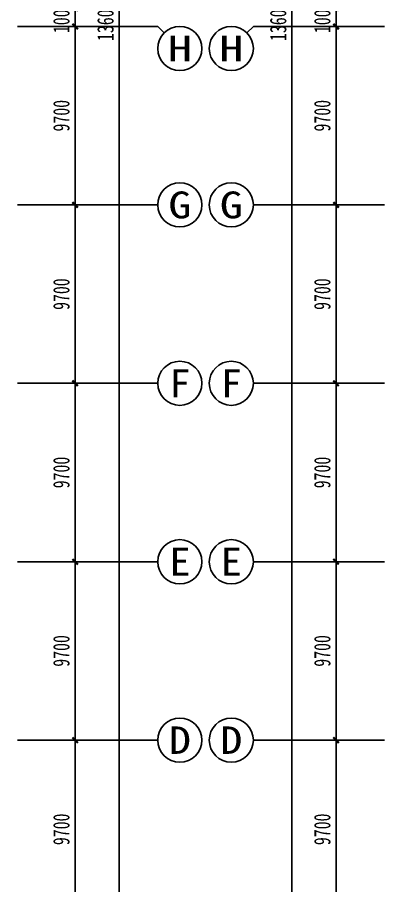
# Model space of a CAD drawing. Header units: millimetres. Extents: x -633009578 to 5705885, y -633235091 to 2571734.
# Drawn here: x 2808236 to 2828224, y 2293061 to 2340267 of the extents above; entities that cross this region are included whole.
import ezdxf
from ezdxf.enums import TextEntityAlignment as Align

# ---------------------------------------------------------------- set-up
doc = ezdxf.new("R2010")
doc.units = ezdxf.units.MM
doc.header["$LTSCALE"] = 1000
doc.header["$MEASUREMENT"] = 0
doc.layers.get('0').update_dxf_attribs({"color": 9})
for name, color, linetype in [('3T_WOOD', 21, 'Continuous'), ('AXIS_TEXT', 7, 'Continuous'), ('C-AXIS(轴号)', 3, 'Continuous')]:
    doc.layers.add(name, color=color, linetype=linetype)
doc.styles.add('_TCH_AXIS', font='simhei.ttf', dxfattribs={"bigfont": 'GBCBIG'})
doc.styles.add('_TCH_DIM_T3', font='simhei.ttf', dxfattribs={"width": 0.707, "bigfont": 'GBCBIG'})
doc.styles.add('COMPLEX', font='simhei.ttf')
doc.dimstyles.new('_TCH_ARCH&&300', dxfattribs={"dimtxt": 892.5, "dimasz": 300, "dimexe": 750, "dimexo": 900, "dimgap": 300, "dimtad": 1, "dimdec": 0, "dimzin": 0, "dimdsep": 46, "dimtxsty": '_TCH_DIM_T3', "dimblk": 'ARCHTICK', "dimcen": 0.09, "dimclrt": 7, "dimazin": 2, "dimtfac": 1, "dimtdec": 0, "dimtix": 1, "dimtmove": 2, "dimatfit": 3, "dimfxl": 1, "dimtolj": 1, "dimtzin": 0, "dimarcsym": 0})

# ---------------------------------------------------------------- blocks, each defined once
blk = doc.blocks.new('_ArchTick')
at = {"color": 0, "linetype": 'ByBlock', "const_width": 0.4}
blk.add_lwpolyline([(-0.5, -0.5), (0.5, 0.5)], dxfattribs=at)
blk = doc.blocks.new('*D295')
at = {"layer": 'C-AXIS(轴号)', "color": 0, "lineweight": -2, "transparency": 16777216}
for p, q in [((1114914, 1618019), (1117908, 1618019)), ((1117158, 1608319), (1117158, 1618019)), ((1114914, 1608319), (1117908, 1608319))]:
    blk.add_line(p, q, dxfattribs=at)
at = {"layer": 'Defpoints', "color": 0, "transparency": 16777216}
for p in [(1114014, 1618019), (1117158, 1618019), (1114014, 1608319)]:
    blk.add_point(p, dxfattribs=at)
at = {"layer": 'C-AXIS(轴号)', "color": 0, "linetype": 'ByBlock', "lineweight": -2, "transparency": 16777216, "xscale": 300, "yscale": 300, "zscale": 300}
for p, rotation in [((1117158, 1618019), 90), ((1117158, 1608319), 270)]:
    blk.add_blockref('_ArchTick', p, dxfattribs=dict(at, rotation=rotation))
at = {"layer": 'C-AXIS(轴号)', "color": 7, "transparency": 16777216, "insert": (1116412, 1613169), "char_height": 892.5, "attachment_point": 5, "rotation": 90, "style": '_TCH_DIM_T3'}
blk.add_mtext('\\A1;9700', dxfattribs=at)
blk = doc.blocks.new('*D296')
at = {"layer": 'C-AXIS(轴号)', "color": 0, "lineweight": -2, "transparency": 16777216}
for p, q in [((1114914, 1627719), (1117908, 1627719)), ((1117158, 1618019), (1117158, 1627719)), ((1114914, 1618019), (1117908, 1618019))]:
    blk.add_line(p, q, dxfattribs=at)
at = {"layer": 'Defpoints', "color": 0, "transparency": 16777216}
for p in [(1114014, 1627719), (1117158, 1627719), (1114014, 1618019)]:
    blk.add_point(p, dxfattribs=at)
at = {"layer": 'C-AXIS(轴号)', "color": 0, "linetype": 'ByBlock', "lineweight": -2, "transparency": 16777216, "xscale": 300, "yscale": 300, "zscale": 300}
for p, rotation in [((1117158, 1627719), 90), ((1117158, 1618019), 270)]:
    blk.add_blockref('_ArchTick', p, dxfattribs=dict(at, rotation=rotation))
at = {"layer": 'C-AXIS(轴号)', "color": 7, "transparency": 16777216, "insert": (1116412, 1622869), "char_height": 892.5, "attachment_point": 5, "rotation": 90, "style": '_TCH_DIM_T3'}
blk.add_mtext('\\A1;9700', dxfattribs=at)
blk = doc.blocks.new('*D297')
at = {"layer": 'C-AXIS(轴号)', "color": 0, "lineweight": -2, "transparency": 16777216}
for p, q in [((1114914, 1637419), (1117908, 1637419)), ((1117158, 1627719), (1117158, 1637419)), ((1114914, 1627719), (1117908, 1627719))]:
    blk.add_line(p, q, dxfattribs=at)
at = {"layer": 'Defpoints', "color": 0, "transparency": 16777216}
for p in [(1114014, 1637419), (1117158, 1637419), (1114014, 1627719)]:
    blk.add_point(p, dxfattribs=at)
at = {"layer": 'C-AXIS(轴号)', "color": 0, "linetype": 'ByBlock', "lineweight": -2, "transparency": 16777216, "xscale": 300, "yscale": 300, "zscale": 300}
for p, rotation in [((1117158, 1637419), 90), ((1117158, 1627719), 270)]:
    blk.add_blockref('_ArchTick', p, dxfattribs=dict(at, rotation=rotation))
at = {"layer": 'C-AXIS(轴号)', "color": 7, "transparency": 16777216, "insert": (1116412, 1632569), "char_height": 892.5, "attachment_point": 5, "rotation": 90, "style": '_TCH_DIM_T3'}
blk.add_mtext('\\A1;9700', dxfattribs=at)
blk = doc.blocks.new('*D298')
at = {"layer": 'C-AXIS(轴号)', "color": 0, "lineweight": -2, "transparency": 16777216}
for p, q in [((1114914, 1647119), (1117908, 1647119)), ((1117158, 1637419), (1117158, 1647119)), ((1114914, 1637419), (1117908, 1637419))]:
    blk.add_line(p, q, dxfattribs=at)
at = {"layer": 'Defpoints', "color": 0, "transparency": 16777216}
for p in [(1114014, 1647119), (1117158, 1647119), (1114014, 1637419)]:
    blk.add_point(p, dxfattribs=at)
at = {"layer": 'C-AXIS(轴号)', "color": 0, "linetype": 'ByBlock', "lineweight": -2, "transparency": 16777216, "xscale": 300, "yscale": 300, "zscale": 300}
for p, rotation in [((1117158, 1647119), 90), ((1117158, 1637419), 270)]:
    blk.add_blockref('_ArchTick', p, dxfattribs=dict(at, rotation=rotation))
at = {"layer": 'C-AXIS(轴号)', "color": 7, "transparency": 16777216, "insert": (1116412, 1642269), "char_height": 892.5, "attachment_point": 5, "rotation": 90, "style": '_TCH_DIM_T3'}
blk.add_mtext('\\A1;9700', dxfattribs=at)
blk = doc.blocks.new('*D299')
at = {"layer": 'C-AXIS(轴号)', "color": 0, "lineweight": -2, "transparency": 16777216}
for p, q in [((1114914, 1656819), (1117908, 1656819)), ((1117158, 1647119), (1117158, 1656819)), ((1114914, 1647119), (1117908, 1647119))]:
    blk.add_line(p, q, dxfattribs=at)
at = {"layer": 'Defpoints', "color": 0, "transparency": 16777216}
for p in [(1114014, 1656819), (1117158, 1656819), (1114014, 1647119)]:
    blk.add_point(p, dxfattribs=at)
at = {"layer": 'C-AXIS(轴号)', "color": 0, "linetype": 'ByBlock', "lineweight": -2, "transparency": 16777216, "xscale": 300, "yscale": 300, "zscale": 300}
for p, rotation in [((1117158, 1656819), 90), ((1117158, 1647119), 270)]:
    blk.add_blockref('_ArchTick', p, dxfattribs=dict(at, rotation=rotation))
at = {"layer": 'C-AXIS(轴号)', "color": 7, "transparency": 16777216, "insert": (1116412, 1651969), "char_height": 892.5, "attachment_point": 5, "rotation": 90, "style": '_TCH_DIM_T3'}
blk.add_mtext('\\A1;9700', dxfattribs=at)
blk = doc.blocks.new('*D300')
at = {"layer": 'C-AXIS(轴号)', "color": 0, "lineweight": -2, "transparency": 16777216}
for p, q in [((1117158, 1657819), (1117158, 1658119)), ((1114914, 1657819), (1117908, 1657819)), ((1117158, 1656819), (1117158, 1657819)), ((1114914, 1656819), (1117908, 1656819)), ((1117158, 1656819), (1117158, 1656519))]:
    blk.add_line(p, q, dxfattribs=at)
at = {"layer": 'Defpoints', "color": 0, "transparency": 16777216}
for p in [(1114014, 1657819), (1117158, 1657819), (1114014, 1656819)]:
    blk.add_point(p, dxfattribs=at)
at = {"layer": 'C-AXIS(轴号)', "color": 0, "linetype": 'ByBlock', "lineweight": -2, "transparency": 16777216, "xscale": 300, "yscale": 300, "zscale": 300}
for p, rotation in [((1117158, 1657819), 270), ((1117158, 1656819), 90)]:
    blk.add_blockref('_ArchTick', p, dxfattribs=dict(at, rotation=rotation))
at = {"layer": 'C-AXIS(轴号)', "color": 7, "transparency": 16777216, "insert": (1116412, 1657319), "char_height": 892.5, "attachment_point": 5, "rotation": 90, "style": '_TCH_DIM_T3'}
blk.add_mtext('\\A1;1000', dxfattribs=at)
blk = doc.blocks.new('*D309')
at = {"layer": 'C-AXIS(轴号)', "color": 0, "lineweight": -2, "transparency": 16777216}
for p, q in [((1114914, 1725359), (1120308, 1725359)), ((1119558, 1589279), (1119558, 1725359)), ((1114914, 1589279), (1120308, 1589279))]:
    blk.add_line(p, q, dxfattribs=at)
at = {"layer": 'Defpoints', "color": 0, "transparency": 16777216}
for p in [(1114014, 1725359), (1119558, 1725359), (1114014, 1589279)]:
    blk.add_point(p, dxfattribs=at)
at = {"layer": 'C-AXIS(轴号)', "color": 0, "linetype": 'ByBlock', "lineweight": -2, "transparency": 16777216, "xscale": 300, "yscale": 300, "zscale": 300}
for p, rotation in [((1119558, 1725359), 90), ((1119558, 1589279), 270)]:
    blk.add_blockref('_ArchTick', p, dxfattribs=dict(at, rotation=rotation))
at = {"layer": 'C-AXIS(轴号)', "color": 7, "transparency": 16777216, "insert": (1118812, 1657319), "char_height": 892.5, "attachment_point": 5, "rotation": 90, "style": '_TCH_DIM_T3'}
blk.add_mtext('\\A1;136080', dxfattribs=at)
blk = doc.blocks.new('*D312')
at = {"layer": 'C-AXIS(轴号)', "color": 0, "lineweight": -2, "transparency": 16777216}
for p, q in [((1091977, 1618019), (1089481, 1618019)), ((1090231, 1608319), (1090231, 1618019)), ((1091977, 1608319), (1089481, 1608319))]:
    blk.add_line(p, q, dxfattribs=at)
at = {"layer": 'Defpoints', "color": 0, "transparency": 16777216}
for p in [(1090231, 1618019), (1092877, 1618019), (1092877, 1608319)]:
    blk.add_point(p, dxfattribs=at)
at = {"layer": 'C-AXIS(轴号)', "color": 0, "linetype": 'ByBlock', "lineweight": -2, "transparency": 16777216, "xscale": 300, "yscale": 300, "zscale": 300}
for p, rotation in [((1090231, 1618019), 90), ((1090231, 1608319), 270)]:
    blk.add_blockref('_ArchTick', p, dxfattribs=dict(at, rotation=rotation))
at = {"layer": 'C-AXIS(轴号)', "color": 7, "transparency": 16777216, "insert": (1089485, 1613169), "char_height": 892.5, "attachment_point": 5, "rotation": 90, "style": '_TCH_DIM_T3'}
blk.add_mtext('\\A1;9700', dxfattribs=at)
blk = doc.blocks.new('*D313')
at = {"layer": 'C-AXIS(轴号)', "color": 0, "lineweight": -2, "transparency": 16777216}
for p, q in [((1091977, 1627719), (1089481, 1627719)), ((1090231, 1618019), (1090231, 1627719)), ((1091977, 1618019), (1089481, 1618019))]:
    blk.add_line(p, q, dxfattribs=at)
at = {"layer": 'Defpoints', "color": 0, "transparency": 16777216}
for p in [(1090231, 1627719), (1092877, 1627719), (1092877, 1618019)]:
    blk.add_point(p, dxfattribs=at)
at = {"layer": 'C-AXIS(轴号)', "color": 0, "linetype": 'ByBlock', "lineweight": -2, "transparency": 16777216, "xscale": 300, "yscale": 300, "zscale": 300}
for p, rotation in [((1090231, 1627719), 90), ((1090231, 1618019), 270)]:
    blk.add_blockref('_ArchTick', p, dxfattribs=dict(at, rotation=rotation))
at = {"layer": 'C-AXIS(轴号)', "color": 7, "transparency": 16777216, "insert": (1089485, 1622869), "char_height": 892.5, "attachment_point": 5, "rotation": 90, "style": '_TCH_DIM_T3'}
blk.add_mtext('\\A1;9700', dxfattribs=at)
blk = doc.blocks.new('*D314')
at = {"layer": 'C-AXIS(轴号)', "color": 0, "lineweight": -2, "transparency": 16777216}
for p, q in [((1091977, 1637419), (1089481, 1637419)), ((1090231, 1627719), (1090231, 1637419)), ((1091977, 1627719), (1089481, 1627719))]:
    blk.add_line(p, q, dxfattribs=at)
at = {"layer": 'Defpoints', "color": 0, "transparency": 16777216}
for p in [(1090231, 1637419), (1092877, 1637419), (1092877, 1627719)]:
    blk.add_point(p, dxfattribs=at)
at = {"layer": 'C-AXIS(轴号)', "color": 0, "linetype": 'ByBlock', "lineweight": -2, "transparency": 16777216, "xscale": 300, "yscale": 300, "zscale": 300}
for p, rotation in [((1090231, 1637419), 90), ((1090231, 1627719), 270)]:
    blk.add_blockref('_ArchTick', p, dxfattribs=dict(at, rotation=rotation))
at = {"layer": 'C-AXIS(轴号)', "color": 7, "transparency": 16777216, "insert": (1089485, 1632569), "char_height": 892.5, "attachment_point": 5, "rotation": 90, "style": '_TCH_DIM_T3'}
blk.add_mtext('\\A1;9700', dxfattribs=at)
blk = doc.blocks.new('*D315')
at = {"layer": 'C-AXIS(轴号)', "color": 0, "lineweight": -2, "transparency": 16777216}
for p, q in [((1091977, 1647119), (1089481, 1647119)), ((1090231, 1637419), (1090231, 1647119)), ((1091977, 1637419), (1089481, 1637419))]:
    blk.add_line(p, q, dxfattribs=at)
at = {"layer": 'Defpoints', "color": 0, "transparency": 16777216}
for p in [(1090231, 1647119), (1092877, 1647119), (1092877, 1637419)]:
    blk.add_point(p, dxfattribs=at)
at = {"layer": 'C-AXIS(轴号)', "color": 0, "linetype": 'ByBlock', "lineweight": -2, "transparency": 16777216, "xscale": 300, "yscale": 300, "zscale": 300}
for p, rotation in [((1090231, 1647119), 90), ((1090231, 1637419), 270)]:
    blk.add_blockref('_ArchTick', p, dxfattribs=dict(at, rotation=rotation))
at = {"layer": 'C-AXIS(轴号)', "color": 7, "transparency": 16777216, "insert": (1089485, 1642269), "char_height": 892.5, "attachment_point": 5, "rotation": 90, "style": '_TCH_DIM_T3'}
blk.add_mtext('\\A1;9700', dxfattribs=at)
blk = doc.blocks.new('*D316')
at = {"layer": 'C-AXIS(轴号)', "color": 0, "lineweight": -2, "transparency": 16777216}
for p, q in [((1091977, 1656819), (1089481, 1656819)), ((1090231, 1647119), (1090231, 1656819)), ((1091977, 1647119), (1089481, 1647119))]:
    blk.add_line(p, q, dxfattribs=at)
at = {"layer": 'Defpoints', "color": 0, "transparency": 16777216}
for p in [(1090231, 1656819), (1092877, 1656819), (1092877, 1647119)]:
    blk.add_point(p, dxfattribs=at)
at = {"layer": 'C-AXIS(轴号)', "color": 0, "linetype": 'ByBlock', "lineweight": -2, "transparency": 16777216, "xscale": 300, "yscale": 300, "zscale": 300}
for p, rotation in [((1090231, 1656819), 90), ((1090231, 1647119), 270)]:
    blk.add_blockref('_ArchTick', p, dxfattribs=dict(at, rotation=rotation))
at = {"layer": 'C-AXIS(轴号)', "color": 7, "transparency": 16777216, "insert": (1089485, 1651969), "char_height": 892.5, "attachment_point": 5, "rotation": 90, "style": '_TCH_DIM_T3'}
blk.add_mtext('\\A1;9700', dxfattribs=at)
blk = doc.blocks.new('*D317')
at = {"layer": 'C-AXIS(轴号)', "color": 0, "lineweight": -2, "transparency": 16777216}
for p, q in [((1090231, 1657819), (1090231, 1658119)), ((1091977, 1657819), (1089481, 1657819)), ((1090231, 1656819), (1090231, 1657819)), ((1091977, 1656819), (1089481, 1656819)), ((1090231, 1656819), (1090231, 1656519))]:
    blk.add_line(p, q, dxfattribs=at)
at = {"layer": 'Defpoints', "color": 0, "transparency": 16777216}
for p in [(1090231, 1657819), (1092877, 1657819), (1092877, 1656819)]:
    blk.add_point(p, dxfattribs=at)
at = {"layer": 'C-AXIS(轴号)', "color": 0, "linetype": 'ByBlock', "lineweight": -2, "transparency": 16777216, "xscale": 300, "yscale": 300, "zscale": 300}
for p, rotation in [((1090231, 1657819), 270), ((1090231, 1656819), 90)]:
    blk.add_blockref('_ArchTick', p, dxfattribs=dict(at, rotation=rotation))
at = {"layer": 'C-AXIS(轴号)', "color": 7, "transparency": 16777216, "insert": (1089485, 1657319), "char_height": 892.5, "attachment_point": 5, "rotation": 90, "style": '_TCH_DIM_T3'}
blk.add_mtext('\\A1;1000', dxfattribs=at)
blk = doc.blocks.new('*D325')
at = {"layer": 'C-AXIS(轴号)', "color": 0, "lineweight": -2, "transparency": 16777216}
for p, q in [((1091977, 1725359), (1087081, 1725359)), ((1087831, 1589279), (1087831, 1725359)), ((1091977, 1589279), (1087081, 1589279))]:
    blk.add_line(p, q, dxfattribs=at)
at = {"layer": 'Defpoints', "color": 0, "transparency": 16777216}
for p in [(1087831, 1725359), (1092877, 1725359), (1092877, 1589279)]:
    blk.add_point(p, dxfattribs=at)
at = {"layer": 'C-AXIS(轴号)', "color": 0, "linetype": 'ByBlock', "lineweight": -2, "transparency": 16777216, "xscale": 300, "yscale": 300, "zscale": 300}
for p, rotation in [((1087831, 1725359), 90), ((1087831, 1589279), 270)]:
    blk.add_blockref('_ArchTick', p, dxfattribs=dict(at, rotation=rotation))
at = {"layer": 'C-AXIS(轴号)', "color": 7, "transparency": 16777216, "insert": (1087085, 1657319), "char_height": 892.5, "attachment_point": 5, "rotation": 90, "style": '_TCH_DIM_T3'}
blk.add_mtext('\\A1;136080', dxfattribs=at)
blk = doc.blocks.new('_AXISO')
blk.add_circle((0, 0), 0.5)
at = {"layer": 'AXIS_TEXT', "style": 'COMPLEX', "width": 1.041667}
blk.add_attdef('A', text='', height=0.56, dxfattribs=at).set_placement((-0.25, -0.28), (0.25, -0.28), align=Align.FIT)
blk = doc.blocks.new('负一层平面图9')
at = {"layer": 'C-AXIS(轴号)'}
for p, q in [((1085379.9, 1656467.1), (1085731.4, 1656818.6)), ((1092876.7, 1656818.6), (1085731.4, 1656818.6)), ((1114013.9, 1656818.6), (1121658.3, 1656818.6)), ((1122009.8, 1656467.1), (1121658.3, 1656818.6)), ((1092876.7, 1647118.6), (1085731.4, 1647118.6)), ((1114013.9, 1647118.6), (1121658.3, 1647118.6)), ((1092876.7, 1637418.6), (1085731.4, 1637418.6)), ((1114013.9, 1637418.6), (1121658.3, 1637418.6)), ((1092876.7, 1627718.6), (1085731.4, 1627718.6)), ((1114013.9, 1627718.6), (1121658.3, 1627718.6)), ((1092876.7, 1618018.6), (1085731.4, 1618018.6)), ((1114013.9, 1618018.6), (1121658.3, 1618018.6))]:
    blk.add_line(p, q, dxfattribs=at)
ref = blk.add_blockref('_AXISO', (1084531.4, 1655618.6), dxfattribs=dict(at, xscale=2400, yscale=2400, zscale=2400))
ref.add_attrib('A', 'H', dxfattribs={"layer": 'AXIS_TEXT', "height": 1390.3, "style": '_TCH_AXIS'}).set_placement((1083869.3, 1654923.4), (1085193.5, 1654923.4), align=Align.FIT)
ref = blk.add_blockref('_AXISO', (1122858.3, 1655618.6), dxfattribs=dict(at, xscale=2400, yscale=2400, zscale=2400))
ref.add_attrib('A', 'H', dxfattribs={"layer": 'AXIS_TEXT', "height": 1390.3, "style": '_TCH_AXIS'}).set_placement((1122196.2, 1654923.4), (1123520.4, 1654923.4), align=Align.FIT)
ref = blk.add_blockref('_AXISO', (1084531.4, 1647118.6), dxfattribs=dict(at, xscale=2400, yscale=2400, zscale=2400))
ref.add_attrib('A', 'G', dxfattribs={"layer": 'AXIS_TEXT', "height": 1457.8, "style": '_TCH_AXIS'}).set_placement((1083906.6, 1646389.7), (1085156.2, 1646389.7), align=Align.FIT)
ref = blk.add_blockref('_AXISO', (1122858.3, 1647118.6), dxfattribs=dict(at, xscale=2400, yscale=2400, zscale=2400))
ref.add_attrib('A', 'G', dxfattribs={"layer": 'AXIS_TEXT', "height": 1457.8, "style": '_TCH_AXIS'}).set_placement((1122233.5, 1646389.7), (1123483, 1646389.7), align=Align.FIT)
ref = blk.add_blockref('_AXISO', (1084531.4, 1637418.6), dxfattribs=dict(at, xscale=2400, yscale=2400, zscale=2400))
ref.add_attrib('A', 'F', dxfattribs={"layer": 'AXIS_TEXT', "height": 1527.2, "style": '_TCH_AXIS'}).set_placement((1083949.6, 1636655), (1085113.2, 1636655), align=Align.FIT)
ref = blk.add_blockref('_AXISO', (1122858.3, 1637418.6), dxfattribs=dict(at, xscale=2400, yscale=2400, zscale=2400))
ref.add_attrib('A', 'F', dxfattribs={"layer": 'AXIS_TEXT', "height": 1527.2, "style": '_TCH_AXIS'}).set_placement((1122276.5, 1636655), (1123440.1, 1636655), align=Align.FIT)
ref = blk.add_blockref('_AXISO', (1084531.4, 1627718.6), dxfattribs=dict(at, xscale=2400, yscale=2400, zscale=2400))
ref.add_attrib('A', 'E', dxfattribs={"layer": 'AXIS_TEXT', "height": 1527.2, "style": '_TCH_AXIS'}).set_placement((1083949.6, 1626955), (1085113.2, 1626955), align=Align.FIT)
ref = blk.add_blockref('_AXISO', (1122858.3, 1627718.6), dxfattribs=dict(at, xscale=2400, yscale=2400, zscale=2400))
ref.add_attrib('A', 'E', dxfattribs={"layer": 'AXIS_TEXT', "height": 1527.2, "style": '_TCH_AXIS'}).set_placement((1122276.5, 1626955), (1123440.1, 1626955), align=Align.FIT)
ref = blk.add_blockref('_AXISO', (1084531.4, 1618018.6), dxfattribs=dict(at, xscale=2400, yscale=2400, zscale=2400))
ref.add_attrib('A', 'D', dxfattribs={"layer": 'AXIS_TEXT', "height": 1492.3, "style": '_TCH_AXIS'}).set_placement((1083927.4, 1617272.4), (1085135.4, 1617272.4), align=Align.FIT)
ref = blk.add_blockref('_AXISO', (1122858.3, 1618018.6), dxfattribs=dict(at, xscale=2400, yscale=2400, zscale=2400))
ref.add_attrib('A', 'D', dxfattribs={"layer": 'AXIS_TEXT', "height": 1492.3, "style": '_TCH_AXIS'}).set_placement((1122254.3, 1617272.4), (1123462.3, 1617272.4), align=Align.FIT)
for p1, p2, distance, picture, middle in [((1092876.7, 1589278.6), (1092876.7, 1725358.6), 5045.3, '*D325', (1087085.2, 1657318.6)), ((1114013.9, 1589278.6), (1114013.9, 1725358.6), -5544.4, '*D309', (1118812, 1657318.6)), ((1092876.7, 1656818.6), (1092876.7, 1657818.6), 2645.3, '*D317', (1089485.2, 1657318.6)), ((1114013.9, 1656818.6), (1114013.9, 1657818.6), -3144.4, '*D300', (1116412, 1657318.6)), ((1092876.7, 1647118.6), (1092876.7, 1656818.6), 2645.3, '*D316', (1089485.2, 1651968.6)), ((1114013.9, 1647118.6), (1114013.9, 1656818.6), -3144.4, '*D299', (1116412, 1651968.6)), ((1092876.7, 1637418.6), (1092876.7, 1647118.6), 2645.3, '*D315', (1089485.2, 1642268.6)), ((1114013.9, 1637418.6), (1114013.9, 1647118.6), -3144.4, '*D298', (1116412, 1642268.6)), ((1092876.7, 1627718.6), (1092876.7, 1637418.6), 2645.3, '*D314', (1089485.2, 1632568.6)), ((1114013.9, 1627718.6), (1114013.9, 1637418.6), -3144.4, '*D297', (1116412, 1632568.6)), ((1092876.7, 1618018.6), (1092876.7, 1627718.6), 2645.3, '*D313', (1089485.2, 1622868.6)), ((1114013.9, 1618018.6), (1114013.9, 1627718.6), -3144.4, '*D296', (1116412, 1622868.6)), ((1092876.7, 1608318.6), (1092876.7, 1618018.6), 2645.3, '*D312', (1089485.2, 1613168.6)), ((1114013.9, 1608318.6), (1114013.9, 1618018.6), -3144.4, '*D295', (1116412, 1613168.6))]:
    dim = blk.add_aligned_dim(p1=p1, p2=p2, distance=distance, dimstyle='_TCH_ARCH&&300', dxfattribs=at)
    dim.commit()
    dim.dimension.update_dxf_attribs({"geometry": picture, "text_midpoint": middle})

msp = doc.modelspace()

# ---------------------------------------------------------------- block references
at = {"layer": '3T_WOOD'}
for p in [(1694222.2, 682952.1), (1735347, 682952.1)]:
    msp.add_blockref('负一层平面图9', p, dxfattribs=at)

doc.saveas('drawing.dxf')
